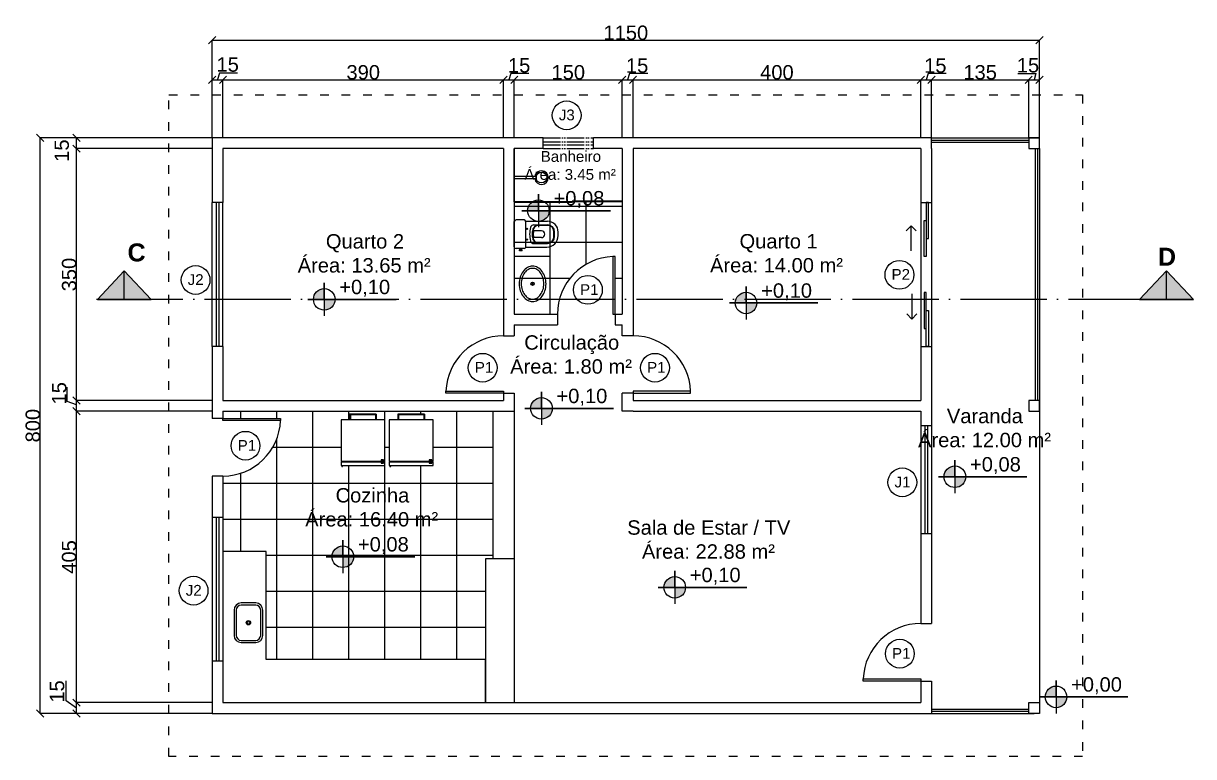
# Model space of a CAD drawing. Header units: inches. Extents: x -262 to 3233, y -60 to 959.
# Drawn here: x -262 to 1364, y -60 to 959 of the extents above; entities that cross this region are included whole.
import ezdxf

# ---------------------------------------------------------------- set-up
doc = ezdxf.new("R2010")
doc.units = ezdxf.units.IN
doc.header["$MEASUREMENT"] = 0
for name, pattern in [('ACAD_ISO03W100', [30, 12, -18]), ('ACAD_ISO04W100', [30, 24, -3, 0, -3]), ('ACAD_ISO05W100', [33, 24, -3, 0, -3, 0, -3])]:
    doc.linetypes.add(name, pattern=pattern)
for name, color, linetype in [('LayerTexto', 7, 'Continuous'), ('Linha estreita', 2, 'Continuous'), ('Linha média', 1, 'Continuous'), ('LinhaEstreita', 2, 'Continuous'), ('LinhaGrossa', 5, 'Continuous'), ('LinhaMedia', 1, 'Continuous'), ('LinhaTracejada', 6, 'ACAD_ISO03W100'), ('LinhaTraço', 3, 'ACAD_ISO04W100')]:
    doc.layers.add(name, color=color, linetype=linetype)
doc.styles.add('arial', font='arial.ttf')
doc.styles.get("Standard").update_dxf_attribs({"font": 'arial.ttf'})
doc.dimstyles.new('1-100', dxfattribs={"dimtxt": 20, "dimasz": 10, "dimexe": 0.05, "dimexo": 0.1, "dimgap": 0.03, "dimtad": 1, "dimdec": 0, "dimzin": 5, "dimdsep": 46, "dimtxsty": 'arial', "dimblk": 'OBLIQUE', "dimcen": 0, "dimclrd": 256, "dimclre": 256, "dimclrt": 256, "dimadec": 0, "dimazin": 0, "dimtfac": 1, "dimtdec": 0, "dimtofl": 0, "dimtmove": 2, "dimatfit": 3, "dimfxl": 0.04, "dimtolj": 1, "dimtzin": 1, "dimarcsym": 0})

# ---------------------------------------------------------------- blocks, each defined once
blk = doc.blocks.new('pia')
for p, q in [((1769.4, 931.6), (1769.4, 896.6)), ((1772.4, 931.6), (1772.4, 896.6)), ((1799.4, 941.6), (1779.4, 941.6)), ((1799.4, 938.6), (1779.4, 938.6)), ((1806.4, 896.6), (1806.4, 931.6)), ((1809.4, 896.6), (1809.4, 931.6)), ((1779.4, 889.6), (1799.4, 889.6)), ((1779.4, 886.6), (1799.4, 886.6))]:
    blk.add_line(p, q)
for radius in [3, 2]:
    blk.add_circle((1789.4, 914.1), radius)
for centre, radius, start, end in [((1779.4, 931.6), 10, 90, 180), ((1779.4, 931.6), 7, 90, 180), ((1799.4, 931.6), 10, 0, 90), ((1799.4, 931.6), 7, 0, 90), ((1779.4, 896.6), 10, 180, 270), ((1779.4, 896.6), 7, 180, 270), ((1799.4, 896.6), 10, 270, 0), ((1799.4, 896.6), 7, 270, 0)]:
    blk.add_arc(centre, radius, start, end)
blk = doc.blocks.new('CHUV-1')
at = {"layer": 'Linha estreita'}
for p, q in [((0.303, 0.015), (0, 0.015)), ((0, 0.015), (0, -0.015)), ((0, -0.015), (0.303, -0.015))]:
    blk.add_line(p, q, dxfattribs=at)
blk.add_circle((0.377, 0), 0.075, dxfattribs=at)
blk.add_arc((0.377, 0), 0.095, 189.0847, 170.9153, dxfattribs=at)
blk = doc.blocks.new('Cub01')
at = {"layer": 'Linha estreita'}
blk.add_lwpolyline([(-24.5, -18.7, 0.124977), (-22.8, -25.6, 0.105809), (-17.3, -31.9, 0.086634), (-9.6, -35.9, 0.076682), (0, -37.4, 0.076682), (9.6, -35.9, 0.086634), (17.3, -31.9, 0.105809), (22.8, -25.6, 0.124977), (24.5, -18.7, 0.124977), (22.8, -11.8, 0.105809), (17.3, -5.5, 0.086634), (9.6, -1.5, 0.076682), (0, 0, 0.076682), (-9.6, -1.5, 0.086634), (-17.3, -5.5, 0.105809), (-22.8, -11.8, 0.124977)], format="xyb", close=True, dxfattribs=at)
at = {"layer": 'Linha estreita', "color": 1}
blk.add_lwpolyline([(0.1, -2.9, 0.074123), (-8.3, -4.1, 0.084852), (-15, -7.5, 0.106323), (-19.8, -12.9, 0.128843), (-21.3, -18.6, 0.128843), (-19.8, -24.4, 0.106323), (-15, -29.8, 0.084852), (-8.3, -33.1, 0.074123), (0.1, -34.4, 0.074123), (8.6, -33.1, 0.084852), (15.3, -29.8, 0.106323), (20, -24.4, 0.128843), (21.5, -18.6, 0.128843), (20, -12.9, 0.106323), (15.3, -7.5, 0.084852), (8.6, -4.1, 0.074123)], format="xyb", close=True, dxfattribs=at)
for radius in [2.25, 1.06]:
    blk.add_circle((0.1, -18.7), radius, dxfattribs=at)
blk = doc.blocks.new('Vog13')
at = {"layer": 'Linha estreita'}
for p, q in [((-23, -8.8), (-21.5, -8.8)), ((-23, -12.2), (-23, -8.8)), ((-23, -12.2), (-21.5, -12.2)), ((-21.5, -12.2), (-21.5, -8.8)), ((-21.5, -9), (-20, -9)), ((-21.5, -12), (-20, -12)), ((-20, -15), (-20, -4)), ((-17.5, -1.5), (17.5, -1.5)), ((20, -15), (20, -4)), ((-18, -17.4), (-18, -46.5)), ((-17.5, -17.5), (17.5, -17.5)), ((18, -17.4), (18, -47.5)), ((-2, -62.5), (3, -62.5))]:
    blk.add_line(p, q, dxfattribs=at)
at = {"layer": 'Linha estreita', "color": 1}
for p, q in [((-13, -28.6), (-13, -35.9)), ((-4.8, -39.2), (-4.8, -28.6)), ((-3.8, -26.7), (3.8, -26.7)), ((-3.8, -27.1), (3.8, -27.1)), ((4.8, -39.2), (4.8, -28.6)), ((13, -28.6), (13, -35.9)), ((-13, -35.9), (-13, -47.5)), ((-12.2, -47.6), (-12.2, -35.6)), ((12.2, -47.6), (12.2, -35.6)), ((13, -35.9), (13, -47.5)), ((-3.3, -56.6), (3.2, -56.6)), ((-3, -57.5), (3, -57.5))]:
    blk.add_line(p, q, dxfattribs=at)
for centre in [(-7.5, -19.4), (7.5, -19.4)]:
    blk.add_circle(centre, 0.75, dxfattribs=at)
at = {"layer": 'Linha estreita'}
for centre, radius, start, end in [((-17.5, -4), 2.5, 90, 180), ((-17.5, -15), 2.5, 180, 270), ((17.5, -4), 2.5, 0, 90), ((17.5, -15), 2.5, 270, 0), ((-2, -46.5), 16, 180, 270), ((3, -47.5), 15, 270, 0)]:
    blk.add_arc(centre, radius, start, end, dxfattribs=at)
at = {"layer": 'Linha estreita', "color": 1}
for centre, radius, start, end in [((-7.8, -28.7), 5.19, 109.3784, 179.5279), ((-3.8, -35.9), 9.2, 90, 180), ((-3.8, -35.6), 8.5, 90, 180), ((5.6, -107.1), 84.6, 93.7724, 100.2788), ((-0.9, -40.3), 12.4, 85.9075, 108.4979), ((-5.6, -107.1), 84.6, 79.7212, 86.2276), ((0.9, -40.3), 12.4, 71.5021, 94.0925), ((3.8, -35.9), 9.2, 0, 90), ((3.8, -35.6), 8.5, 0, 90), ((7.8, -28.7), 5.19, 0.4721, 70.6216), ((-3, -47.5), 10, 180, 270), ((-3.3, -47.6), 9, 180, 270), ((0, -39.2), 4.8, 180, 0), ((3, -47.5), 10, 270, 0), ((3.2, -47.6), 9, 270, 0)]:
    blk.add_arc(centre, radius, start, end, dxfattribs=at)
blk = doc.blocks.new('_Oblique')
at = {"color": 0, "linetype": 'ByBlock', "lineweight": -2}
blk.add_line((-0.5, -0.5), (0.5, 0.5), dxfattribs=at)
blk = doc.blocks.new('*D14')
at = {"layer": 'DEFPOINTS', "color": 0, "transparency": 16777216}
for p in [(15, 880.7), (0, 800), (15, 800)]:
    blk.add_point(p, dxfattribs=at)
at = {"layer": 'Linha média', "lineweight": -2, "transparency": 16777216}
for p, q in [((0, 800.1), (0, 880.8)), ((0, 880.7), (15, 880.7)), ((15, 800.1), (15, 880.8))]:
    blk.add_line(p, q, dxfattribs=at)
at = {"layer": 'Linha média', "lineweight": -2, "transparency": 16777216, "xscale": 10, "yscale": 10, "zscale": 10, "rotation": 180}
blk.add_blockref('_Oblique', (0, 880.7), dxfattribs=at)
at = {"layer": 'Linha média', "lineweight": -2, "transparency": 16777216, "xscale": 10, "yscale": 10, "zscale": 10}
blk.add_blockref('_Oblique', (15, 880.7), dxfattribs=at)
at = {"layer": 'Linha média', "transparency": 16777216, "insert": (21.6, 901.8), "char_height": 20, "attachment_point": 5, "style": 'arial'}
blk.add_mtext('\\A1;15', dxfattribs=at)
blk = doc.blocks.new('*D16')
at = {"layer": 'DEFPOINTS', "color": 0, "transparency": 16777216}
for p in [(405, 880.7), (15, 800), (405, 800)]:
    blk.add_point(p, dxfattribs=at)
at = {"layer": 'Linha média', "lineweight": -2, "transparency": 16777216}
for p, q in [((15, 800.1), (15, 880.8)), ((15, 880.7), (405, 880.7)), ((405, 800.1), (405, 880.8))]:
    blk.add_line(p, q, dxfattribs=at)
at = {"layer": 'Linha média', "lineweight": -2, "transparency": 16777216, "xscale": 10, "yscale": 10, "zscale": 10, "rotation": 180}
blk.add_blockref('_Oblique', (15, 880.7), dxfattribs=at)
at = {"layer": 'Linha média', "lineweight": -2, "transparency": 16777216, "xscale": 10, "yscale": 10, "zscale": 10}
blk.add_blockref('_Oblique', (405, 880.7), dxfattribs=at)
at = {"layer": 'Linha média', "transparency": 16777216, "insert": (210, 891), "char_height": 20, "attachment_point": 5, "style": 'arial'}
blk.add_mtext('\\A1;390', dxfattribs=at)
blk = doc.blocks.new('*D18')
at = {"layer": 'DEFPOINTS', "color": 0, "transparency": 16777216}
for p in [(420, 880.7), (405, 800), (420, 800)]:
    blk.add_point(p, dxfattribs=at)
at = {"layer": 'Linha média', "lineweight": -2, "transparency": 16777216}
for p, q in [((405, 800.1), (405, 880.8)), ((405, 880.7), (420, 880.7)), ((420, 800.1), (420, 880.8))]:
    blk.add_line(p, q, dxfattribs=at)
at = {"layer": 'Linha média', "lineweight": -2, "transparency": 16777216, "xscale": 10, "yscale": 10, "zscale": 10, "rotation": 180}
blk.add_blockref('_Oblique', (405, 880.7), dxfattribs=at)
at = {"layer": 'Linha média', "lineweight": -2, "transparency": 16777216, "xscale": 10, "yscale": 10, "zscale": 10}
blk.add_blockref('_Oblique', (420, 880.7), dxfattribs=at)
at = {"layer": 'Linha média', "transparency": 16777216, "insert": (426.7, 900.7), "char_height": 20, "attachment_point": 5, "style": 'arial'}
blk.add_mtext('\\A1;15', dxfattribs=at)
blk = doc.blocks.new('*D20')
at = {"layer": 'DEFPOINTS', "color": 0, "transparency": 16777216}
for p in [(570, 880.7), (420, 800), (570, 800)]:
    blk.add_point(p, dxfattribs=at)
at = {"layer": 'Linha média', "lineweight": -2, "transparency": 16777216}
for p, q in [((420, 800.1), (420, 880.8)), ((420, 880.7), (570, 880.7)), ((570, 800.1), (570, 880.8))]:
    blk.add_line(p, q, dxfattribs=at)
at = {"layer": 'Linha média', "lineweight": -2, "transparency": 16777216, "xscale": 10, "yscale": 10, "zscale": 10, "rotation": 180}
blk.add_blockref('_Oblique', (420, 880.7), dxfattribs=at)
at = {"layer": 'Linha média', "lineweight": -2, "transparency": 16777216, "xscale": 10, "yscale": 10, "zscale": 10}
blk.add_blockref('_Oblique', (570, 880.7), dxfattribs=at)
at = {"layer": 'Linha média', "transparency": 16777216, "insert": (495, 891), "char_height": 20, "attachment_point": 5, "style": 'arial'}
blk.add_mtext('\\A1;150', dxfattribs=at)
blk = doc.blocks.new('*D22')
at = {"layer": 'DEFPOINTS', "color": 0, "transparency": 16777216}
for p in [(585, 880.7), (570, 800), (585, 800)]:
    blk.add_point(p, dxfattribs=at)
at = {"layer": 'Linha média', "lineweight": -2, "transparency": 16777216}
for p, q in [((570, 800.1), (570, 880.8)), ((570, 880.7), (585, 880.7)), ((585, 800.1), (585, 880.8))]:
    blk.add_line(p, q, dxfattribs=at)
at = {"layer": 'Linha média', "lineweight": -2, "transparency": 16777216, "xscale": 10, "yscale": 10, "zscale": 10, "rotation": 180}
blk.add_blockref('_Oblique', (570, 880.7), dxfattribs=at)
at = {"layer": 'Linha média', "lineweight": -2, "transparency": 16777216, "xscale": 10, "yscale": 10, "zscale": 10}
blk.add_blockref('_Oblique', (585, 880.7), dxfattribs=at)
at = {"layer": 'Linha média', "transparency": 16777216, "insert": (590.7, 900.4), "char_height": 20, "attachment_point": 5, "style": 'arial'}
blk.add_mtext('\\A1;15', dxfattribs=at)
blk = doc.blocks.new('*D24')
at = {"layer": 'DEFPOINTS', "color": 0, "transparency": 16777216}
for p in [(985, 880.7), (585, 800), (985, 800)]:
    blk.add_point(p, dxfattribs=at)
at = {"layer": 'Linha média', "lineweight": -2, "transparency": 16777216}
for p, q in [((585, 800.1), (585, 880.8)), ((585, 880.7), (985, 880.7)), ((985, 800.1), (985, 880.8))]:
    blk.add_line(p, q, dxfattribs=at)
at = {"layer": 'Linha média', "lineweight": -2, "transparency": 16777216, "xscale": 10, "yscale": 10, "zscale": 10, "rotation": 180}
blk.add_blockref('_Oblique', (585, 880.7), dxfattribs=at)
at = {"layer": 'Linha média', "lineweight": -2, "transparency": 16777216, "xscale": 10, "yscale": 10, "zscale": 10}
blk.add_blockref('_Oblique', (985, 880.7), dxfattribs=at)
at = {"layer": 'Linha média', "transparency": 16777216, "insert": (785, 891), "char_height": 20, "attachment_point": 5, "style": 'arial'}
blk.add_mtext('\\A1;400', dxfattribs=at)
blk = doc.blocks.new('*D28')
at = {"layer": 'DEFPOINTS', "color": 0, "transparency": 16777216}
for p in [(1000, 880.7), (985, 800), (1000, 800)]:
    blk.add_point(p, dxfattribs=at)
at = {"layer": 'Linha média', "lineweight": -2, "transparency": 16777216}
for p, q in [((985, 800.1), (985, 880.8)), ((985, 880.7), (1000, 880.7)), ((1000, 800.1), (1000, 880.8))]:
    blk.add_line(p, q, dxfattribs=at)
at = {"layer": 'Linha média', "lineweight": -2, "transparency": 16777216, "xscale": 10, "yscale": 10, "zscale": 10, "rotation": 180}
blk.add_blockref('_Oblique', (985, 880.7), dxfattribs=at)
at = {"layer": 'Linha média', "lineweight": -2, "transparency": 16777216, "xscale": 10, "yscale": 10, "zscale": 10}
blk.add_blockref('_Oblique', (1000, 880.7), dxfattribs=at)
at = {"layer": 'Linha média', "transparency": 16777216, "insert": (1005.2, 900.4), "char_height": 20, "attachment_point": 5, "style": 'arial'}
blk.add_mtext('\\A1;15', dxfattribs=at)
blk = doc.blocks.new('*D30')
at = {"layer": 'DEFPOINTS', "color": 0, "transparency": 16777216}
for p in [(1135, 880.7), (1000, 800), (1135, 800)]:
    blk.add_point(p, dxfattribs=at)
at = {"layer": 'Linha média', "lineweight": -2, "transparency": 16777216}
for p, q in [((1000, 800.1), (1000, 880.8)), ((1000, 880.7), (1135, 880.7)), ((1135, 800.1), (1135, 880.8))]:
    blk.add_line(p, q, dxfattribs=at)
at = {"layer": 'Linha média', "lineweight": -2, "transparency": 16777216, "xscale": 10, "yscale": 10, "zscale": 10, "rotation": 180}
blk.add_blockref('_Oblique', (1000, 880.7), dxfattribs=at)
at = {"layer": 'Linha média', "lineweight": -2, "transparency": 16777216, "xscale": 10, "yscale": 10, "zscale": 10}
blk.add_blockref('_Oblique', (1135, 880.7), dxfattribs=at)
at = {"layer": 'Linha média', "transparency": 16777216, "insert": (1067.5, 891), "char_height": 20, "attachment_point": 5, "style": 'arial'}
blk.add_mtext('\\A1;135', dxfattribs=at)
blk = doc.blocks.new('*D32')
at = {"layer": 'DEFPOINTS', "color": 0, "transparency": 16777216}
for p in [(1150, 880.7), (1135, 800), (1150, 800)]:
    blk.add_point(p, dxfattribs=at)
at = {"layer": 'Linha média', "lineweight": -2, "transparency": 16777216}
for p, q in [((1135, 800.1), (1135, 880.8)), ((1135, 880.7), (1150, 880.7)), ((1150, 800.1), (1150, 880.8))]:
    blk.add_line(p, q, dxfattribs=at)
at = {"layer": 'Linha média', "lineweight": -2, "transparency": 16777216, "xscale": 10, "yscale": 10, "zscale": 10, "rotation": 180}
blk.add_blockref('_Oblique', (1135, 880.7), dxfattribs=at)
at = {"layer": 'Linha média', "lineweight": -2, "transparency": 16777216, "xscale": 10, "yscale": 10, "zscale": 10}
blk.add_blockref('_Oblique', (1150, 880.7), dxfattribs=at)
at = {"layer": 'Linha média', "transparency": 16777216, "insert": (1134, 900.8), "char_height": 20, "attachment_point": 5, "style": 'arial'}
blk.add_mtext('\\A1;15', dxfattribs=at)
blk = doc.blocks.new('*D34')
at = {"layer": 'DEFPOINTS', "color": 0, "transparency": 16777216}
for p in [(1150, 935.7), (0, 800), (1150, 800)]:
    blk.add_point(p, dxfattribs=at)
at = {"layer": 'Linha média', "lineweight": -2, "transparency": 16777216}
for p, q in [((0, 800.1), (0, 935.8)), ((0, 935.7), (1150, 935.7)), ((1150, 800.1), (1150, 935.8))]:
    blk.add_line(p, q, dxfattribs=at)
at = {"layer": 'Linha média', "lineweight": -2, "transparency": 16777216, "xscale": 10, "yscale": 10, "zscale": 10, "rotation": 180}
blk.add_blockref('_Oblique', (0, 935.7), dxfattribs=at)
at = {"layer": 'Linha média', "lineweight": -2, "transparency": 16777216, "xscale": 10, "yscale": 10, "zscale": 10}
blk.add_blockref('_Oblique', (1150, 935.7), dxfattribs=at)
at = {"layer": 'Linha média', "transparency": 16777216, "insert": (575, 946), "char_height": 20, "attachment_point": 5, "style": 'arial'}
blk.add_mtext('\\A1;1150', dxfattribs=at)
blk = doc.blocks.new('*D40')
at = {"layer": 'DEFPOINTS', "color": 0, "transparency": 16777216}
for p in [(-188.5, 800), (0, 800), (0, 785)]:
    blk.add_point(p, dxfattribs=at)
at = {"layer": 'Linha média', "lineweight": -2, "transparency": 16777216}
for p, q in [((-0.1, 800), (-188.6, 800)), ((-188.5, 785), (-188.5, 800)), ((-0.1, 785), (-188.6, 785))]:
    blk.add_line(p, q, dxfattribs=at)
at = {"layer": 'Linha média', "lineweight": -2, "transparency": 16777216, "xscale": 10, "yscale": 10, "zscale": 10}
for p, rotation in [((-188.5, 800), 90), ((-188.5, 785), 270)]:
    blk.add_blockref('_Oblique', p, dxfattribs=dict(at, rotation=rotation))
at = {"layer": 'Linha média', "transparency": 16777216, "insert": (-209, 782.3), "char_height": 20, "attachment_point": 5, "rotation": 90, "style": 'arial'}
blk.add_mtext('\\A1;15', dxfattribs=at)
blk = doc.blocks.new('*D44')
at = {"layer": 'DEFPOINTS', "color": 0, "transparency": 16777216}
for p in [(-188.5, 785), (0, 785), (0, 435)]:
    blk.add_point(p, dxfattribs=at)
at = {"layer": 'Linha média', "lineweight": -2, "transparency": 16777216}
for p, q in [((-0.1, 785), (-188.6, 785)), ((-188.5, 435), (-188.5, 785)), ((-0.1, 435), (-188.6, 435))]:
    blk.add_line(p, q, dxfattribs=at)
at = {"layer": 'Linha média', "lineweight": -2, "transparency": 16777216, "xscale": 10, "yscale": 10, "zscale": 10}
for p, rotation in [((-188.5, 785), 90), ((-188.5, 435), 270)]:
    blk.add_blockref('_Oblique', p, dxfattribs=dict(at, rotation=rotation))
at = {"layer": 'Linha média', "transparency": 16777216, "insert": (-198.7, 610), "char_height": 20, "attachment_point": 5, "rotation": 90, "style": 'arial'}
blk.add_mtext('\\A1;350', dxfattribs=at)
blk = doc.blocks.new('*D46')
at = {"layer": 'DEFPOINTS', "color": 0, "transparency": 16777216}
for p in [(-188.5, 435), (0, 435), (0, 420)]:
    blk.add_point(p, dxfattribs=at)
at = {"layer": 'Linha média', "lineweight": -2, "transparency": 16777216}
for p, q in [((-0.1, 435), (-188.55, 435)), ((-188.5, 420), (-188.5, 435)), ((-0.1, 420), (-188.55, 420))]:
    blk.add_line(p, q, dxfattribs=at)
at = {"layer": 'Linha média', "lineweight": -2, "transparency": 16777216, "xscale": 10, "yscale": 10, "zscale": 10}
for p, rotation in [((-188.5, 435), 90), ((-188.5, 420), 270)]:
    blk.add_blockref('_Oblique', p, dxfattribs=dict(at, rotation=rotation))
at = {"layer": 'Linha média', "transparency": 16777216, "insert": (-212.5, 445), "char_height": 20, "attachment_point": 5, "rotation": 90, "style": 'arial'}
blk.add_mtext('\\A1;15', dxfattribs=at)
blk = doc.blocks.new('*D48')
at = {"layer": 'DEFPOINTS', "color": 0, "transparency": 16777216}
for p in [(-188.6, 420), (0, 420), (0, 15)]:
    blk.add_point(p, dxfattribs=at)
at = {"layer": 'Linha média', "lineweight": -2, "transparency": 16777216}
for p, q in [((-0.1, 420), (-188.6, 420)), ((-188.6, 15), (-188.6, 420)), ((-0.1, 15), (-188.6, 15))]:
    blk.add_line(p, q, dxfattribs=at)
at = {"layer": 'Linha média', "lineweight": -2, "transparency": 16777216, "xscale": 10, "yscale": 10, "zscale": 10}
for p, rotation in [((-188.6, 420), 90), ((-188.6, 15), 270)]:
    blk.add_blockref('_Oblique', p, dxfattribs=dict(at, rotation=rotation))
at = {"layer": 'Linha média', "transparency": 16777216, "insert": (-198.8, 217.5), "char_height": 20, "attachment_point": 5, "rotation": 90, "style": 'arial'}
blk.add_mtext('\\A1;405', dxfattribs=at)
blk = doc.blocks.new('*D50')
at = {"layer": 'DEFPOINTS', "color": 0, "transparency": 16777216}
for p in [(-188.55, 15), (0, 15), (0, 0)]:
    blk.add_point(p, dxfattribs=at)
at = {"layer": 'Linha média', "lineweight": -2, "transparency": 16777216}
for p, q in [((-0.1, 15), (-188.6, 15)), ((-0.1, 0), (-188.6, 0)), ((-188.55, 0), (-188.55, 15))]:
    blk.add_line(p, q, dxfattribs=at)
at = {"layer": 'Linha média', "lineweight": -2, "transparency": 16777216, "xscale": 10, "yscale": 10, "zscale": 10}
for p, rotation in [((-188.55, 15), 90), ((-188.55, 0), 270)]:
    blk.add_blockref('_Oblique', p, dxfattribs=dict(at, rotation=rotation))
at = {"layer": 'Linha média', "transparency": 16777216, "insert": (-215.5, 30.5), "char_height": 20, "attachment_point": 5, "rotation": 90, "style": 'arial'}
blk.add_mtext('\\A1;15', dxfattribs=at)
blk = doc.blocks.new('*D52')
at = {"layer": 'DEFPOINTS', "color": 0, "transparency": 16777216}
for p in [(-239, 800), (0, 800), (0, 0)]:
    blk.add_point(p, dxfattribs=at)
at = {"layer": 'Linha média', "lineweight": -2, "transparency": 16777216}
for p, q in [((-0.1, 800), (-239.1, 800)), ((-239, 0), (-239, 800)), ((-0.1, 0), (-239.1, 0))]:
    blk.add_line(p, q, dxfattribs=at)
at = {"layer": 'Linha média', "lineweight": -2, "transparency": 16777216, "xscale": 10, "yscale": 10, "zscale": 10}
for p, rotation in [((-239, 800), 90), ((-239, 0), 270)]:
    blk.add_blockref('_Oblique', p, dxfattribs=dict(at, rotation=rotation))
at = {"layer": 'Linha média', "transparency": 16777216, "insert": (-249.2, 400), "char_height": 20, "attachment_point": 5, "rotation": 90, "style": 'arial'}
blk.add_mtext('\\A1;800', dxfattribs=at)

msp = doc.modelspace()

# ---------------------------------------------------------------- hatches: boundary and pattern name
at = {"layer": 'LayerTexto'}
h = msp.add_hatch(color=256, dxfattribs=at)
h.dxf.hatch_style = 1
h.paths.add_polyline_path([(438.5, 698.8), (453.5, 698.8), (453.5, 713.8, 0.414214)])
h.paths.add_polyline_path([(468.5, 698.8), (453.5, 698.8), (453.5, 683.8, 0.414214)])
h = msp.add_hatch(color=256, dxfattribs=at)
h.dxf.hatch_style = 1
h.paths.add_polyline_path([(155.8, 590.5, 0.414214), (140.8, 575.5), (155.8, 575.5)])
h.paths.add_polyline_path([(170.8, 575.5), (155.8, 575.5), (155.8, 560.5, 0.414214)])
h = msp.add_hatch(color=256, dxfattribs=at)
h.dxf.hatch_style = 1
h.paths.add_polyline_path([(742.1, 585.5, 0.414214), (727.1, 570.5), (742.1, 570.5)])
h.paths.add_polyline_path([(757.1, 570.5), (742.1, 570.5), (742.1, 555.5, 0.414214)])
h = msp.add_hatch(color=256, dxfattribs=at)
h.dxf.hatch_style = 1
h.paths.add_polyline_path([(442.7, 424), (457.7, 424), (457.7, 439, 0.414214)])
h.paths.add_polyline_path([(472.7, 424), (457.7, 424), (457.7, 409, 0.414214)])
h = msp.add_hatch(color=256, dxfattribs=at)
h.dxf.hatch_style = 1
h.paths.add_polyline_path([(1032.4, 344, 0.414214), (1017.4, 329), (1032.4, 329)])
h.paths.add_polyline_path([(1047.4, 329), (1032.4, 329), (1032.4, 314, 0.414214)])
h = msp.add_hatch(color=256, dxfattribs=at)
h.dxf.hatch_style = 1
h.paths.add_polyline_path([(166.6, 217.8), (181.6, 217.8), (181.6, 232.8, 0.414214)])
h.paths.add_polyline_path([(196.6, 217.8), (181.6, 217.8), (181.6, 202.8, 0.414214)])
h = msp.add_hatch(color=256, dxfattribs=at)
h.dxf.hatch_style = 1
h.paths.add_polyline_path([(643, 190.2, 0.414214), (628, 175.2), (643, 175.2)])
h.paths.add_polyline_path([(658, 175.2), (643, 175.2), (643, 160.2, 0.414214)])
h = msp.add_hatch(color=256, dxfattribs=at)
h.dxf.hatch_style = 1
h.paths.add_polyline_path([(1173, 38, 0.414214), (1158, 23), (1173, 23)])
h.paths.add_polyline_path([(1188, 23), (1173, 23), (1173, 8, 0.414214)])
at = {"layer": 'LinhaEstreita', "ltscale": 5, "true_color": 0xc7c8ca}
h = msp.add_hatch(dxfattribs=at)
h.set_pattern_fill('AR-SAND', color=9, scale=400)
h.paths.add_polyline_path([(420, 420), (390, 420), (390, 215), (420, 215)])
at = {"layer": 'LinhaGrossa', "ltscale": 5, "true_color": 0xc7c8ca}
h = msp.add_hatch(dxfattribs=at)
h.set_pattern_fill('NET', color=9, scale=400)
h.set_pattern_definition([(0, (570, 555), (0, 50), []), (90, (570, 555), (-50, 3e-15), [])])
h.paths.add_polyline_path([(570, 711), (500.6, 711), (500.6, 710), (420, 710), (420, 555), (480, 555, -0.403065), (557, 635), (560, 635), (560, 555), (570, 555)])
at = {"layer": 'LinhaGrossa', "ltscale": 5}
h = msp.add_hatch(color=256, dxfattribs=at)
h.dxf.hatch_style = 1
h.paths.add_polyline_path([(-122.1, 615.2), (-122.1, 575.2), (-84.6, 575.2)])
h.paths.add_polyline_path([(-122.1, 615.2), (-159.6, 575.2), (-122.1, 575.2)])
h.paths.add_polyline_path([(1326.7, 615.2), (1289.2, 575.2), (1326.7, 575.2)])
h.paths.add_polyline_path([(1326.7, 615.2), (1326.7, 575.2), (1364.2, 575.2)])
at = {"layer": 'LinhaGrossa', "ltscale": 5, "true_color": 0xc7c8ca}
h = msp.add_hatch(dxfattribs=at)
h.set_pattern_fill('NET', color=9, scale=400)
h.set_pattern_definition([(0, (390, 420), (0, 50), []), (90, (390, 420), (-50, 3e-15), [])])
h.paths.add_polyline_path([(390, 420), (15, 420), (15, 410), (95, 410), (95, 407, -0.403065), (15, 330), (15, 272.5), (15, 224.9), (75, 225), (75, 75), (380, 75), (380, 215), (390, 215)])
h.paths.add_polyline_path([(247.1, 343.3), (247.1, 344.8), (246.2, 344.8), (246.2, 349.8), (247.5, 349.8), (247.5, 350.8), (246.2, 350.8), (246.2, 408.1), (258.2, 408.1), (258.2, 416.1), (295.3, 416.1), (295.3, 408.1), (307.2, 408.1), (307.2, 350.8), (305.9, 350.8), (305.9, 349.8), (307.2, 349.8), (307.2, 344.8), (306, 344.8), (306, 344.4), (247.5, 344.4), (247.5, 343.7), (248.4, 343.7), (248.4, 343.3)], flags=16)
h.paths.add_polyline_path([(180.4, 344.4), (180.4, 343.7), (181.4, 343.7), (181.4, 343.3), (180.1, 343.3), (180.1, 344.8), (179.1, 344.8), (179.1, 349.8), (180.4, 349.8), (180.4, 350.8), (179.1, 350.8), (179.1, 408.1), (191.1, 408.1), (191.1, 416.1), (228.2, 416.1), (228.2, 408.1), (240.1, 408.1), (240.1, 350.8), (238.8, 350.8), (238.8, 349.8), (240.1, 349.8), (240.1, 344.8), (238.9, 344.8), (238.9, 344.4)], flags=16)
h.paths.add_polyline_path([(234.7, 347.9), (234.7, 349), (237, 349), (237, 351.6), (234.7, 351.6), (234.7, 352.7), (238.1, 352.7), (238.1, 351.8, -0.414214), (237.9, 351.6), (237.8, 351.6), (237.8, 349), (238.1, 349), (238.1, 347.9)], flags=0)
h.paths.add_polyline_path([(302, 347.9), (304.2, 348.2, -0.414214), (304, 348.4), (304, 349), (302, 349, 0.414214), (301.8, 348.8), (301.8, 348.1, 0.414214)], flags=0)
h.paths.add_polyline_path([(305, 349), (304.9, 349), (304.9, 348.6, 1.154113)], flags=0)
h.paths.add_polyline_path([(304.9, 348.4), (305.2, 348.8), (305.2, 348.1, -1.276599), (304.8, 348.2), (304.7, 348.2, 0.414214)], flags=0)
h.paths.add_polyline_path([(301.8, 351.8), (301.8, 352.7), (305.2, 352.7), (304.9, 352.2, 0.414214), (304.7, 352.4), (302, 352.7, 0.414214), (301.8, 352.5), (301.8, 351.6), (302, 351.6, -0.414214)], flags=0)
h.paths.add_polyline_path([(227.2, 408.1), (192.1, 408.1), (192.1, 415.1), (227.2, 415.1)], flags=0)
h.paths.add_polyline_path([(259.2, 408.1), (259.2, 415.1), (294.3, 415.1), (294.3, 408.1)], flags=0)

# ---------------------------------------------------------------- linework, layer by layer
at = {"layer": 'LayerTexto'}
for points in [[(453.5, 698.8), (553.5, 698.8), (453.5, 698.8), (430.5, 698.8), (453.5, 698.8), (453.5, 721.8), (453.5, 698.8), (453.5, 675.8)], [(971.7, 677.9), (964.6, 670.9)], [(971.7, 642.9), (971.7, 677.9)], [(971.7, 677.9), (978.8, 670.9)], [(155.8, 575.5), (255.8, 575.5), (155.8, 575.5), (132.8, 575.5), (155.8, 575.5), (155.8, 598.5), (155.8, 575.5), (155.8, 552.5)], [(742.1, 570.5), (842.1, 570.5), (742.1, 570.5), (719.1, 570.5), (742.1, 570.5), (742.1, 593.5), (742.1, 570.5), (742.1, 547.5)], [(972.6, 583.1), (972.6, 548.1)], [(972.6, 548.1), (965.6, 555.2)], [(972.6, 548.1), (979.7, 555.2)], [(457.7, 424), (557.7, 424), (457.7, 424), (434.7, 424), (457.7, 424), (457.7, 447), (457.7, 424), (457.7, 401)], [(1032.4, 329), (1132.4, 329), (1032.4, 329), (1009.4, 329), (1032.4, 329), (1032.4, 352), (1032.4, 329), (1032.4, 306)], [(181.6, 217.8), (281.6, 217.8), (181.6, 217.8), (158.6, 217.8), (181.6, 217.8), (181.6, 240.8), (181.6, 217.8), (181.6, 194.8)], [(643, 175.2), (743, 175.2), (643, 175.2), (620, 175.2), (643, 175.2), (643, 198.2), (643, 175.2), (643, 152.2)], [(1173, 23), (1273, 23), (1173, 23), (1150, 23), (1173, 23), (1173, 46), (1173, 23), (1173, 0)]]:
    msp.add_lwpolyline(points, dxfattribs=at)
for centre, radius in [((492.8, 831.4), 20), ((453.5, 698.8), 15), ((-23, 602.5), 20), ((955.3, 609.7), 20), ((522.3, 588.7), 20), ((155.8, 575.5), 15), ((742.1, 570.5), 15), ((376, 480.5), 20), ((615.5, 480.5), 20), ((457.7, 424), 15), ((46.4, 372.1), 20), ((1032.4, 329), 15), ((959.4, 321.2), 20), ((181.6, 217.8), 15), ((-25.8, 170.7), 20), ((643, 175.2), 15), ((955.9, 83), 20), ((1173, 23), 15)]:
    msp.add_circle(centre, radius, dxfattribs=at)
at = {"layer": 'Linha estreita', "color": 1}
for p, q in [((192.1, 408.1), (179.1, 408.1)), ((179.1, 408.1), (179.1, 350.8)), ((191.1, 416.1), (191.1, 408.1)), ((228.2, 416.1), (191.1, 416.1)), ((227.2, 415.1), (192.1, 415.1)), ((192.1, 415.1), (192.1, 408.1)), ((227.2, 408.1), (192.1, 408.1)), ((227.2, 415.1), (227.2, 408.1)), ((240.1, 408.1), (227.2, 408.1)), ((228.2, 416.1), (228.2, 408.1)), ((240.1, 350.8), (240.1, 408.1)), ((259.2, 408.1), (246.2, 408.1)), ((246.2, 408.1), (246.2, 350.8)), ((258.2, 416.1), (258.2, 408.1)), ((295.3, 416.1), (258.2, 416.1)), ((294.3, 415.1), (259.2, 415.1)), ((259.2, 415.1), (259.2, 408.1)), ((294.3, 408.1), (259.2, 408.1)), ((294.3, 415.1), (294.3, 408.1)), ((307.2, 408.1), (294.3, 408.1)), ((295.3, 416.1), (295.3, 408.1)), ((307.2, 350.8), (307.2, 408.1)), ((179.1, 350.8), (237, 350.8)), ((179.1, 349.8), (179.1, 344.8)), ((179.1, 349.8), (237, 349.8)), ((179.1, 344.8), (240.1, 344.8)), ((180.1, 344.8), (180.1, 343.3)), ((180.1, 343.3), (181.4, 343.3)), ((180.4, 350.8), (180.4, 349.8)), ((180.4, 343.7), (180.4, 344.4)), ((180.4, 344.4), (238.9, 344.4)), ((181.4, 343.7), (180.4, 343.7)), ((181.4, 343.3), (181.4, 343.7)), ((234.7, 352.5), (234.7, 351.8)), ((234.7, 348.8), (234.7, 348.1)), ((237.9, 352.7), (234.9, 352.7)), ((234.9, 351.6), (237, 351.6)), ((237, 349), (234.9, 349)), ((234.9, 347.9), (237.9, 347.9)), ((237, 352.2), (237, 348.4)), ((237.6, 352.4), (237.2, 352.4)), ((237.2, 348.2), (237.6, 348.2)), ((237.8, 348.4), (237.8, 352.2)), ((237.8, 351.6), (237.9, 351.6)), ((237.8, 350.8), (240.1, 350.8)), ((237.8, 349.8), (240.1, 349.8)), ((237.9, 349), (237.8, 349)), ((238.1, 351.8), (238.1, 352.5)), ((238.1, 348.1), (238.1, 348.8)), ((238.8, 350.8), (238.8, 349.8)), ((238.9, 344.4), (238.9, 344.8)), ((240.1, 344.8), (240.1, 349.8)), ((246.2, 350.8), (304, 350.8)), ((246.2, 349.8), (246.2, 344.8)), ((246.2, 349.8), (304, 349.8)), ((246.2, 344.8), (307.2, 344.8)), ((247.1, 344.8), (247.1, 343.3)), ((247.1, 343.3), (248.4, 343.3)), ((247.5, 350.8), (247.5, 349.8)), ((247.5, 343.7), (247.5, 344.4)), ((247.5, 344.4), (306, 344.4)), ((248.4, 343.7), (247.5, 343.7)), ((248.4, 343.3), (248.4, 343.7)), ((301.8, 352.5), (301.8, 351.8)), ((301.8, 348.8), (301.8, 348.1)), ((305, 352.7), (302, 352.7)), ((302, 351.6), (304, 351.6)), ((304, 349), (302, 349)), ((302, 347.9), (305, 347.9)), ((304, 352.2), (304, 348.4)), ((304.7, 352.4), (304.2, 352.4)), ((304.2, 348.2), (304.7, 348.2)), ((304.9, 348.4), (304.9, 352.2)), ((304.9, 351.6), (305, 351.6)), ((304.9, 350.8), (307.2, 350.8)), ((304.9, 349.8), (307.2, 349.8)), ((305, 349), (304.9, 349)), ((305.2, 351.8), (305.2, 352.5)), ((305.2, 348.1), (305.2, 348.8)), ((305.9, 350.8), (305.9, 349.8)), ((306, 344.4), (306, 344.8)), ((307.2, 344.8), (307.2, 349.8))]:
    msp.add_line(p, q, dxfattribs=at)
at = {"layer": 'Linha estreita'}
for points in [[(570.2, 711), (420, 711)], [(500.6, 710), (420, 710)], [(570.2, 712), (500.6, 712)], [(500.6, 712), (500.6, 710)]]:
    msp.add_lwpolyline(points, dxfattribs=at)
msp.add_lwpolyline([(420, 555), (470, 555), (470, 635), (420, 635)], close=True, dxfattribs=at)
at = {"layer": 'Linha estreita', "color": 1}
for centre, start, end in [((234.9, 352.5), 90, 180), ((234.9, 351.8), 180, 270), ((234.9, 348.8), 90, 180), ((234.9, 348.1), 180, 270), ((237.2, 352.2), 90, 180), ((237.2, 348.4), 180, 270), ((237.6, 352.2), 0, 90), ((237.6, 348.4), 270, 0), ((237.9, 352.5), 0, 90), ((237.9, 351.8), 270, 0), ((237.9, 348.8), 0, 90), ((237.9, 348.1), 270, 0), ((302, 352.5), 90, 180), ((302, 351.8), 180, 270), ((302, 348.8), 90, 180), ((302, 348.1), 180, 270), ((304.2, 352.2), 90, 180), ((304.2, 348.4), 180, 270), ((304.7, 352.2), 0, 90), ((304.7, 348.4), 270, 0), ((305, 352.5), 0, 90), ((305, 351.8), 270, 0), ((305, 348.8), 0, 90), ((305, 348.1), 270, 0)]:
    msp.add_arc(centre, 0.2, start, end, dxfattribs=at)
at = {"layer": 'LinhaEstreita', "ltscale": 5}
for p, q in [((1144, 785), (1144, 435)), ((1147, 785), (1147, 435)), ((1150, 785), (1150, 435))]:
    msp.add_line(p, q, dxfattribs=at)
at = {"layer": 'LinhaEstreita', "linetype": 'ACAD_ISO05W100'}
for points in [[(460, 800), (530, 800)], [(460, 785), (530, 785)]]:
    msp.add_lwpolyline(points, dxfattribs=at)
at = {"layer": 'LinhaEstreita', "ltscale": 5}
for points in [[(1000, 800), (1135, 800)], [(1150, 785), (1150, 15)], [(1000, 0), (1135, 0)]]:
    msp.add_lwpolyline(points, dxfattribs=at)
at = {"layer": 'LinhaEstreita'}
for points in [[(0, 510), (0, 710)], [(15, 510), (15, 710)], [(985, 710), (985, 510)], [(1000, 710), (1000, 510)], [(390, 420), (390, 215)], [(420, 420), (420, 215)], [(985, 400), (985, 250)], [(1000, 400), (1000, 250)], [(0, 272.5), (0, 72.5)], [(15, 272.5), (15, 72.5)]]:
    msp.add_lwpolyline(points, dxfattribs=at)
for centre, start, end in [((560.1, 555), 92.1894, 180), ((405, 444.9), 90, 177.8106), ((585, 444.9), 2.1894, 90), ((15, 410.1), 270, 357.8106), ((985, 44.9), 90, 177.8106)]:
    msp.add_arc(centre, 80.1, start, end, dxfattribs=at)
at = {"layer": 'LinhaGrossa', "ltscale": 5}
for p, q in [((420, 711), (420, 785)), ((1150, 420), (1150, 435))]:
    msp.add_line(p, q, dxfattribs=at)
at = {"layer": 'LinhaGrossa'}
for points in [[(460, 800), (0, 800), (0, 710)], [(460, 785), (460, 800)], [(530, 785), (530, 800)], [(1000, 800), (530, 800)], [(1000, 785), (1000, 800)], [(405, 785), (15, 785), (15, 710)], [(405, 785), (405, 525)], [(420, 785), (420, 555)], [(460, 785), (420, 785)], [(570, 785), (530, 785)], [(570, 785), (570, 555)], [(585, 785), (585, 525)], [(985, 785), (585, 785)], [(985, 785), (985, 710)], [(1000, 785), (1000, 710)], [(15, 710), (0, 710)], [(985, 710), (1000, 710)], [(420, 555), (480, 555)], [(480, 555), (480, 540)], [(560, 555), (560, 540)], [(560, 555), (570, 555)], [(420, 540), (480, 540)], [(420, 540), (420, 525)], [(560, 540), (570, 540)], [(570, 525), (570, 540)], [(405, 525), (420, 525)], [(585, 525), (570, 525)], [(15, 510), (0, 510)], [(0, 510), (0, 410)], [(15, 510), (15, 435)], [(985, 510), (1000, 510)], [(985, 510), (985, 435)], [(1000, 510), (1000, 400)], [(405, 445), (420, 445)], [(405, 445), (405, 435)], [(420, 445), (420, 420)], [(585, 420), (570, 420), (570, 445)], [(585, 445), (570, 445)], [(585, 445), (585, 435)], [(15, 435), (405, 435)], [(585, 435), (985, 435)], [(15, 410), (0, 410)], [(15, 420), (15, 410)], [(15, 420), (420, 420)], [(585, 420), (985, 420)], [(985, 420), (985, 400)], [(985, 400), (1000, 400)], [(15, 330), (0, 330)], [(0, 330), (0, 272.5)], [(15, 330), (15, 272.5)], [(15, 272.5), (0, 272.5)], [(985, 250), (1000, 250)], [(985, 250), (985, 125)], [(1000, 250), (1000, 125)], [(985, 125), (1000, 125)], [(15, 72.5), (0, 72.5)], [(0, 72.5), (0, 0)], [(15, 72.5), (15, 15), (405, 15)], [(985, 45), (1000, 45)], [(985, 45), (985, 15)], [(1000, 45), (1000, 15)], [(0, 0), (1000, 0)], [(360, 15), (420, 15)], [(405, 15), (420, 15)], [(420, 15), (570, 15)], [(570, 15), (585, 15)], [(585, 15), (985, 15)], [(1000, 15), (1000, 0)]]:
    msp.add_lwpolyline(points, dxfattribs=at)
at = {"layer": 'LinhaGrossa', "ltscale": 5}
for points in [[(1150, 800), (1135, 800), (1135, 785), (1150, 785), (1150, 800)], [(1135, 800), (1150, 800)], [(-159.6, 575.2), (-84.6, 575.2), (-122.1, 575.2), (-122.1, 615.2), (-159.6, 575.2), (-122.1, 615.2), (-84.6, 575.2)], [(1364.2, 575.2), (1289.2, 575.2), (1326.7, 575.2), (1326.7, 615.2), (1289.2, 575.2), (1364.2, 575.2), (1326.7, 615.2)], [(1150, 435), (1135, 435), (1135, 420), (1150, 420), (1150, 435)], [(1150, 0), (1135, 0), (1135, 15), (1150, 15), (1150, 0)], [(1135, 0), (1142.5, 0)]]:
    msp.add_lwpolyline(points, dxfattribs=at)
at = {"layer": 'LinhaMedia', "ltscale": 5}
for p, q in [((10.2, 889.8), (7.5, 881.1)), ((35.4, 889.8), (10.2, 889.8)), ((415.2, 889.4), (412.5, 880.7)), ((440.4, 889.4), (415.2, 889.4)), ((580.2, 889.4), (577.5, 880.7)), ((605.4, 889.4), (580.2, 889.4)), ((995.2, 889.4), (992.5, 880.7)), ((1020.4, 889.4), (995.2, 889.4)), ((1120, 889.4), (1145.2, 889.4)), ((1144.7, 889.5), (1142.5, 880.7))]:
    msp.add_line(p, q, dxfattribs=at)
at = {"layer": 'LinhaMedia', "linetype": 'ACAD_ISO05W100'}
for points in [[(460, 794.5), (530, 794.5)], [(460, 790.5), (530, 790.5)]]:
    msp.add_lwpolyline(points, dxfattribs=at)
at = {"layer": 'LinhaMedia', "ltscale": 5}
for points in [[(1000, 797), (1135, 797)], [(1000, 794), (1135, 794)], [(-188.5, 428.8), (-201.4, 433.5), (-201.5, 453.5)], [(-188.6, 7.5), (-203, 17.5), (-203, 45.5)], [(1000, 6), (1135, 6)], [(1000, 3), (1135, 3)]]:
    msp.add_lwpolyline(points, dxfattribs=at)
at = {"layer": 'LinhaMedia'}
for points in [[(5.5, 710), (5.5, 510)], [(9.5, 710), (9.5, 510)], [(992.5, 710), (992.5, 660)], [(992.5, 660), (995.5, 660), (995.5, 710), (992.5, 710)], [(992.5, 685), (992.5, 635), (989.5, 635), (989.5, 685), (992.5, 685)], [(560, 555), (560, 635), (557, 635), (557, 555), (560, 555)], [(992.5, 535), (992.5, 585), (989.5, 585), (989.5, 535), (992.5, 535)], [(992.5, 510), (992.5, 560)], [(992.5, 560), (995.5, 560), (995.5, 510), (992.5, 510)], [(405, 445), (325, 445), (325, 448), (405, 448), (405, 445)], [(585, 445), (665, 445), (665, 448), (585, 448), (585, 445)], [(15, 410), (95, 410), (95, 407), (15, 407), (15, 410)], [(990.5, 400), (990.5, 250)], [(994.5, 400), (994.5, 250)], [(5.5, 272.5), (5.5, 72.5)], [(9.5, 272.5), (9.5, 72.5)], [(380, 15), (380, 75), (75, 75), (75, 225), (15, 224.9)], [(420, 215), (380, 215), (380, 15)], [(420, 215), (420, 15)], [(985, 45), (905, 45), (905, 48), (985, 48), (985, 45)]]:
    msp.add_lwpolyline(points, dxfattribs=at)
at = {"layer": 'LinhaTracejada'}
msp.add_lwpolyline([(-60, 860), (1210, 860), (1210, -60), (-60, -60)], close=True, dxfattribs=at)
at = {"layer": 'LinhaTraço', "ltscale": 5}
msp.add_lwpolyline([(-160.7, 575.9), (1363.1, 575.9)], dxfattribs=at)

# ---------------------------------------------------------------- block references
at = {"rotation": 90}
for name, p in [('Vog13', (418.5, 666.1)), ('Cub01', (426.7, 597.1))]:
    msp.add_blockref(name, p, dxfattribs=at)
at = {"layer": 'Linha estreita', "xscale": 100, "yscale": 100, "zscale": 100}
msp.add_blockref('CHUV-1', (420, 744.8), dxfattribs=at)
at = {"layer": 'Linha estreita'}
msp.add_blockref('pia', (-1738.9, -788.1), dxfattribs=at)

# ---------------------------------------------------------------- texts
at = {"layer": 'LayerTexto', "attachment_point": 1}
for s, width, heights, insert, char_height in [('J3', 21.761, [0], (481.9, 839.4), 15), ('\\pi116;Banheiro\\P\\pi93.482;Área: 3.45 m²', 313.564, [0], (340.7, 781.7), 15), ('\\pi-60,l80,t80;+0,08', 12.38, [0], (454.5, 726.1), 20), ('\\pi129.58;{\\H100x;Quarto 2\\P\\pi90.438;Área: 13.65 m²}', 365.213, [59.3], (28.5, 666.2), 0.2), ('\\pi115.24;Quarto 1\\P\\pi74.267;Área: 14.00 m²', 332.873, [0], (617.8, 666.3), 20), ('J2', 21.761, [0], (-34, 610.5), 15), ('\\pi-60,l80,t80;+0,10', 12.38, [0], (156.7, 602.8), 20), ('P2', 21.761, [0], (944.4, 617.7), 15), ('P1', 21.761, [0], (511.4, 596.6), 15), ('\\pi-60,l80,t80;+0,10', 12.38, [0], (743.1, 597.8), 20), ('\\pi65.14;Circulação\\P\\pi45.522;Área: 1.80 m²', 259.844, [0], (368.7, 525.6), 20), ('P1', 21.761, [0], (365.1, 488.5), 15), ('P1', 21.761, [0], (604.6, 488.5), 15), ('\\pi-60,l80,t80;+0,10', 12.38, [0], (458.6, 451.3), 20), ('\\pi175.54;Varanda\\P\\pi135.53;Área: 12.00 m²', 455.4, [0], (845.7, 423.4), 20), ('P1', 21.761, [0], (35.5, 380), 15), ('\\pi-60,l80,t80;+0,08', 12.38, [0], (1033.4, 356.3), 20), ('J1', 21.761, [0], (948.5, 329.1), 15), ('\\pi54.472;Cozinha\\P\\pi12.269;Área: 16.40 m²', 208.876, [0], (117.1, 313.2), 20), ('\\pi115.07;Sala de Estar / TV\\P\\pi135.53;Área: 22.88 m²', 455.4, [0], (461.9, 268.4), 20), ('\\pi-60,l80,t80;+0,08', 12.38, [0], (182.6, 245.1), 20), ('\\pi-60,l80,t80;+0,10', 12.38, [0], (643.9, 202.5), 20), ('J2', 21.761, [0], (-36.7, 178.6), 15), ('P1', 21.761, [0], (945, 90.9), 15), ('\\pi-60,l80,t80;+0,00', 12.38, [0], (1173.9, 50.3), 20)]:
    msp.add_mtext_dynamic_manual_height_columns(s, width=width, gutter_width=1, heights=heights, dxfattribs=dict(at, insert=insert, char_height=char_height))
at = {"layer": 'LinhaGrossa', "ltscale": 5}
note = msp.add_mtext_dynamic_manual_height_columns('{\\fArial|b1|i0|c0|p34;\\H1.25x;\\C0;C\\H0.8x;\\C256;\\c0;\\P}', width=12.71, gutter_width=1, heights=[0.188, 0], dxfattribs=dict(at, insert=(-131.4, 653.3), char_height=20, attachment_point=1))
at = {"layer": 'LinhaGrossa', "ltscale": 5, "insert": (1314.6, 647.3), "char_height": 25, "attachment_point": 1}
msp.add_mtext_dynamic_manual_height_columns('{\\fArial|b1|i0|c0|p34;\\C0;D}', width=24.457, gutter_width=1, heights=[0], dxfattribs=at)

# ---------------------------------------------------------------- dimensions: what is measured, and where the dimension line sits
at = {"layer": 'Linha média'}
for base, p1, p2, picture, middle in [((1150, 935.7), (0, 800), (1150, 800), '*D34', (575, 946)), ((405, 880.7), (15, 800), (405, 800), '*D16', (210, 891)), ((570, 880.7), (420, 800), (570, 800), '*D20', (495, 891)), ((985, 880.7), (585, 800), (985, 800), '*D24', (785, 891)), ((1135, 880.7), (1000, 800), (1135, 800), '*D30', (1067.5, 891))]:
    dim = msp.add_linear_dim(base=base, p1=p1, p2=p2, dimstyle='1-100', dxfattribs=at)
    dim.commit()
    dim.dimension.update_dxf_attribs({"geometry": picture, "text_midpoint": middle})
for base, p1, p2, picture, middle in [((15, 880.7), (0, 800), (15, 800), '*D14', (21.6, 901.8)), ((420, 880.7), (405, 800), (420, 800), '*D18', (426.7, 900.7)), ((585, 880.7), (570, 800), (585, 800), '*D22', (590.7, 900.4)), ((1000, 880.7), (985, 800), (1000, 800), '*D28', (1005.2, 900.4)), ((1150, 880.7), (1135, 800), (1150, 800), '*D32', (1134, 900.8))]:
    dim = msp.add_linear_dim(base=base, p1=p1, p2=p2, dimstyle='1-100', dxfattribs=at)
    dim.commit()
    dim.dimension.update_dxf_attribs({"geometry": picture, "text_midpoint": middle, "dimtype": 160})
for base, p1, p2, picture, middle in [((-239, 800), (0, 0), (0, 800), '*D52', (-249.2, 400)), ((-188.5, 785), (0, 435), (0, 785), '*D44', (-198.7, 610)), ((-188.6, 420), (0, 15), (0, 420), '*D48', (-198.8, 217.5))]:
    dim = msp.add_linear_dim(base=base, p1=p1, p2=p2, angle=90, dimstyle='1-100', dxfattribs=at)
    dim.commit()
    dim.dimension.update_dxf_attribs({"geometry": picture, "text_midpoint": middle})
for base, p1, p2, picture, middle in [((-188.5, 800), (0, 785), (0, 800), '*D40', (-209, 782.3)), ((-188.5, 435), (0, 420), (0, 435), '*D46', (-212.5, 445)), ((-188.6, 15), (0, 0), (0, 15), '*D50', (-215.5, 30.5))]:
    dim = msp.add_linear_dim(base=base, p1=p1, p2=p2, angle=90, dimstyle='1-100', dxfattribs=at)
    dim.commit()
    dim.dimension.update_dxf_attribs({"geometry": picture, "text_midpoint": middle, "dimtype": 160})

doc.saveas('drawing.dxf')
